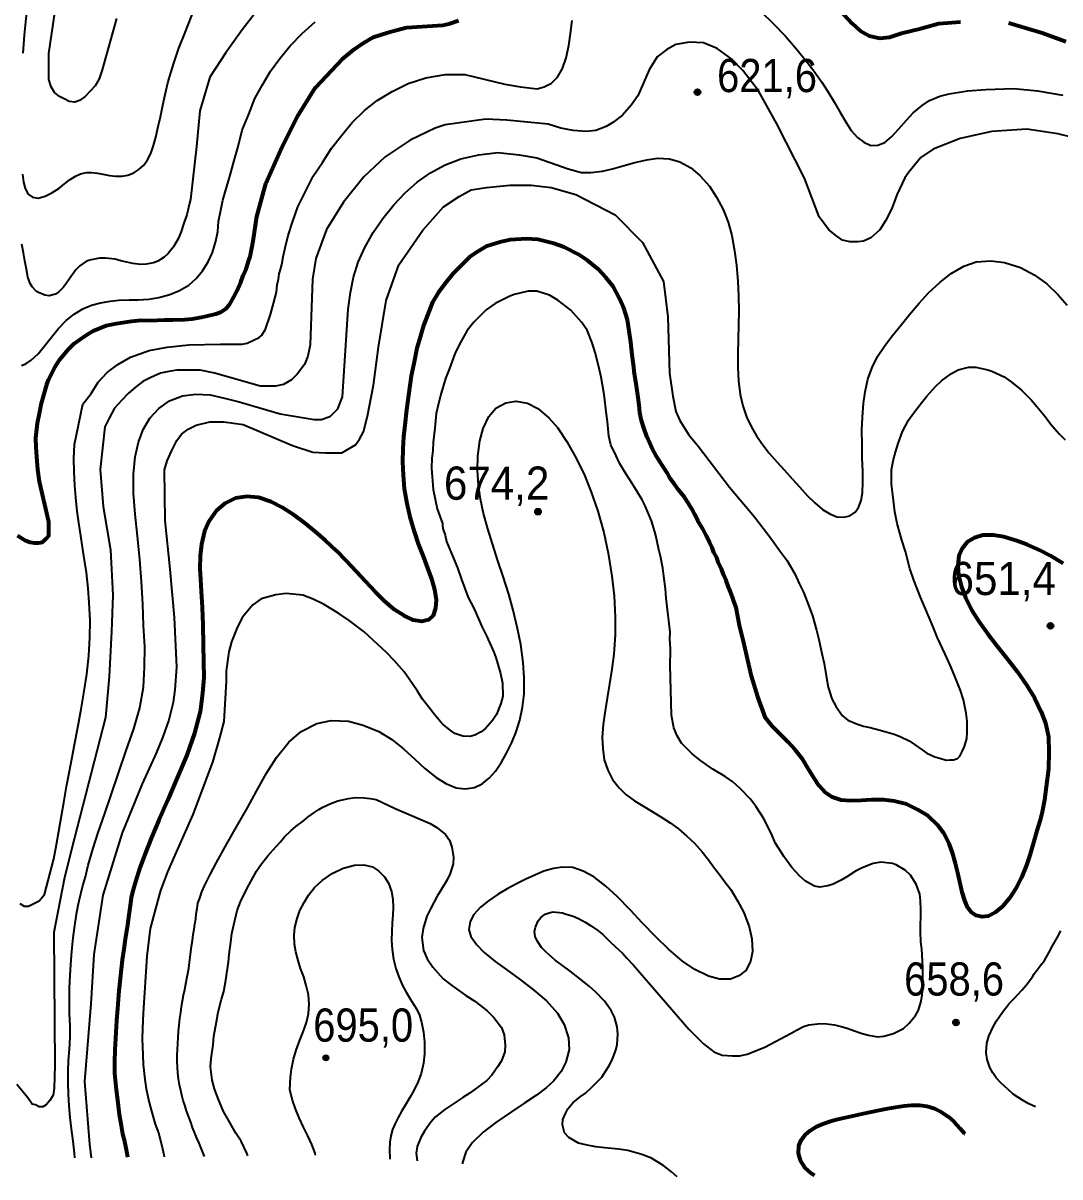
# Model space of a CAD drawing. Header units: metres. Extents: x 547833 to 556102, y 1844799 to 1850994.
# Drawn here: x 554246 to 554778, y 1845884 to 1846475 of the extents above; entities that cross this region are included whole.
import ezdxf

# ---------------------------------------------------------------- set-up
doc = ezdxf.new("R2010")
doc.units = ezdxf.units.M
doc.header["$LTSCALE"] = 6.8
for name, color, linetype, lineweight in [('1', 7, 'Continuous', 25), ('2', 7, 'Continuous', 53), ('5', 7, 'Continuous', 13)]:
    doc.layers.add(name, color=color, linetype=linetype, lineweight=lineweight)

msp = doc.modelspace()

# ---------------------------------------------------------------- hatches: boundary and pattern name
at = {"layer": '5'}
for points in [[(554593.63, 1846439.87, 1), (554590.63, 1846439.87, 1)], [(554511.84, 1846225, 1), (554508.84, 1846225, 1)], [(554774.51, 1846166.51, 1), (554771.51, 1846166.51, 1)], [(554726.03, 1845963.38, 1), (554723.03, 1845963.38, 1)], [(554403.14, 1845945.26, 1), (554400.14, 1845945.26, 1)]]:
    msp.add_hatch(color=256, dxfattribs=at).paths.add_polyline_path(points)

# ---------------------------------------------------------------- linework, layer by layer
at = {"layer": '1'}
msp.add_line((554396.4, 1845895.39), (554396.11, 1845896.44), dxfattribs=at)
for points in [[(554243.05, 1846555.68), (554247.29, 1846551.62), (554250.38, 1846546.44), (554252.13, 1846541.39), (554253.32, 1846535.31), (554253.82, 1846530.23), (554254.09, 1846524.39), (554254.18, 1846520.15), (554253.53, 1846512.92), (554252.52, 1846506.63), (554250.82, 1846496.57), (554249.22, 1846487.94), (554247.87, 1846477.66), (554246.95, 1846469.11), (554246.42, 1846459.84)], [(554368.76, 1846484.69), (554358.72, 1846471.86), (554350.13, 1846459.88), (554342.19, 1846447.46), (554336.98, 1846430.33), (554335.26, 1846412.06), (554332.29, 1846384.93), (554331.83, 1846383.07), (554330.33, 1846377.09), (554328.96, 1846373.22), (554327.29, 1846367.89), (554325.94, 1846364.68), (554323.55, 1846360.6), (554320.81, 1846357.15), (554318.72, 1846355.39), (554315.53, 1846353.31), (554313.26, 1846352.38), (554309.63, 1846351.68), (554306.79, 1846351.54), (554302.73, 1846352.03), (554299.7, 1846352.73), (554296.56, 1846353.52), (554293.62, 1846354.32), (554288.7, 1846354.81), (554285.65, 1846354.84), (554281.37, 1846353.97), (554278.89, 1846353.21), (554275.54, 1846350.92), (554273.49, 1846348.78), (554270.94, 1846345.35), (554268.57, 1846341.93), (554267.17, 1846339.97), (554264.78, 1846337.6), (554263.01, 1846336.44), (554259.77, 1846335.6), (554257.64, 1846335.92), (554254.36, 1846337.17), (554253.33, 1846337.81), (554251.07, 1846340.12)], [(554294.35, 1846477.53), (554287.06, 1846451.33), (554285.4, 1846446.76), (554283.33, 1846443.02), (554278.35, 1846437.61), (554275.45, 1846435.53), (554272.96, 1846434.7), (554270.06, 1846435.12), (554267.57, 1846436.36), (554265.08, 1846437.61), (554262.6, 1846439.69), (554260.94, 1846442.6), (554259.69, 1846446.34), (554259.69, 1846453.83), (554259.59, 1846459.68), (554262.7, 1846480.56)], [(554313.28, 1846412.53), (554314.47, 1846416.85), (554315.73, 1846422.22), (554316.82, 1846427.23), (554318.05, 1846433.21), (554319.25, 1846438.58), (554320.72, 1846444.68), (554322.14, 1846449.68), (554323.66, 1846454.64), (554326.32, 1846462.35), (554329.58, 1846470.37), (554334.57, 1846482.97)], [(554624.64, 1846480.94), (554630.71, 1846475.12), (554637.13, 1846468.46), (554642.26, 1846462.62), (554647.68, 1846456.1), (554651.69, 1846450.84), (554655.88, 1846444.92), (554658.89, 1846440.23), (554662.33, 1846434.51), (554665.03, 1846429.75), (554668.19, 1846424.36), (554670.88, 1846420.3), (554674.14, 1846416.57), (554677.25, 1846414.18), (554680.97, 1846412.61), (554684.5, 1846412.68), (554688.11, 1846414.05), (554691.71, 1846417.18), (554695.13, 1846420.92), (554699.18, 1846425.55), (554702.66, 1846429.29), (554707.18, 1846433.08), (554711.05, 1846435.55), (554716.32, 1846437.79), (554720.99, 1846438.97), (554730.37, 1846440.57), (554739.89, 1846441.2), (554754.2, 1846441.76), (554766.27, 1846440.59), (554779.36, 1846438.36)], [(554382.24, 1846366.5), (554384.51, 1846373.26), (554387.29, 1846381.07), (554391.11, 1846388.67), (554395.13, 1846396.75), (554399.87, 1846403.82), (554404.46, 1846411.19), (554409.74, 1846417.75), (554415.06, 1846424.31), (554421.45, 1846430.39), (554427.92, 1846435.63), (554435.61, 1846440.24), (554443.76, 1846444.26), (554452.88, 1846447.17), (554462.83, 1846448.84), (554472.78, 1846448.84), (554493.34, 1846443.94), (554501.32, 1846442.63), (554509.9, 1846441.54), (554513.59, 1846442.59), (554517.33, 1846444.5), (554520.31, 1846447.57), (554522.9, 1846452.01), (554524.79, 1846457.47), (554526.14, 1846463.74), (554527.07, 1846469.88), (554527.83, 1846476.52)], [(554389.55, 1846469.95), (554396.18, 1846475.84)], [(554245.62, 1846299.84), (554247.89, 1846300.74), (554250.61, 1846302.56), (554254.23, 1846305.75), (554264.39, 1846318.63), (554268.59, 1846322.95), (554272.61, 1846326.12), (554277.16, 1846328.86), (554281.59, 1846330.68), (554286.12, 1846332.02), (554291.02, 1846332.86), (554295.57, 1846333.33), (554300.8, 1846333.49), (554305.44, 1846333.57), (554310.99, 1846333.85), (554315.99, 1846334.64), (554321.73, 1846336.19), (554326.57, 1846338.31), (554331.36, 1846341.08), (554335.18, 1846344.46), (554338.48, 1846348.26), (554341.3, 1846353.02), (554343.47, 1846357.8), (554345.23, 1846363.47), (554346.21, 1846368.42), (554346.65, 1846373.55), (554347.85, 1846379.33), (554348.81, 1846384.62), (554350.97, 1846391.49), (554352.64, 1846397.36), (554354.56, 1846404.89), (554356.71, 1846412.08), (554358.81, 1846420.42), (554362.1, 1846428.6), (554365.21, 1846436.58), (554369.13, 1846443.63), (554373.3, 1846450.63), (554378.13, 1846457.16), (554383.4, 1846463.66), (554389.55, 1846469.95)], [(554615.4, 1846450.91), (554609.6, 1846456.73), (554602.13, 1846462.14), (554595.09, 1846465.05), (554588.04, 1846465.46), (554580.99, 1846464.22), (554576.43, 1846461.72), (554571.46, 1846457.98), (554567.31, 1846451.33), (554561.51, 1846438.02), (554558.19, 1846433.45), (554553.63, 1846428.05), (554548.65, 1846424.3), (554545.34, 1846422.22), (554539.95, 1846420.15), (554534.97, 1846419.73), (554528.34, 1846420.15), (554522.12, 1846421.39), (554515.49, 1846423.47), (554494.34, 1846425.55), (554483.56, 1846425.97), (554462.83, 1846423.06), (554457.64, 1846421.4), (554444.77, 1846415.29), (554432, 1846406.78), (554421.02, 1846396.55), (554410.63, 1846383.47), (554401.89, 1846369.45), (554396.58, 1846354.63), (554394.83, 1846344.08), (554393.63, 1846310.42), (554392.39, 1846304.6), (554390.73, 1846300.44), (554387, 1846295.45), (554384.1, 1846292.54), (554379.95, 1846290.05), (554375.81, 1846289.22), (554371.25, 1846289.22), (554367.93, 1846289.22), (554344.71, 1846295.87), (554337.25, 1846297.53), (554331.86, 1846297.53), (554325.22, 1846297.53), (554321.08, 1846296.7), (554316.93, 1846295.87), (554311.96, 1846293.79), (554307.81, 1846291.71), (554304.08, 1846288.8), (554300.35, 1846285.48), (554297.03, 1846282.15), (554293.3, 1846277.99), (554290.4, 1846272.59), (554288.33, 1846268.43), (554286.03, 1846246.6), (554287.48, 1846227.57), (554291.34, 1846205.47), (554292.54, 1846182.25), (554291.76, 1846163.61), (554290.61, 1846140.63), (554288.64, 1846119.62), (554272.58, 1846057.22), (554267.61, 1846037.68), (554262.22, 1846009.41), (554262.8, 1845941.33), (554262.42, 1845929.76), (554261.96, 1845926.12), (554260.15, 1845923.39), (554258.34, 1845921.12), (554256.52, 1845920.21), (554254.71, 1845920.21), (554252.9, 1845921.12), (554251.08, 1845921.58), (554248.82, 1845924.76), (554243.28, 1845931.54)], [(554790.77, 1846415.16), (554776.68, 1846418.49), (554760.92, 1846420.98), (554742.86, 1846419.73), (554726.66, 1846416.11), (554712.83, 1846410.58), (554706.61, 1846406.43), (554700.39, 1846398.94), (554698.32, 1846396.03), (554694.17, 1846387.3), (554691.68, 1846380.23), (554688.37, 1846374), (554685.46, 1846369.42), (554680.9, 1846365.27), (554677.17, 1846363.6), (554674.27, 1846363.19), (554670.13, 1846363.19), (554666.39, 1846364.02), (554663.49, 1846366.1), (554659.35, 1846369.42), (554654.37, 1846376.08), (554646.97, 1846395.82), (554632.79, 1846423.65), (554623.28, 1846440.52), (554615.4, 1846450.91)], [(554246.21, 1846397.93), (554246.73, 1846393.75), (554247.57, 1846390.46), (554249.01, 1846387.58), (554251.3, 1846386.14), (554254.13, 1846385.59), (554257.83, 1846386.6), (554261.2, 1846388.24), (554264.8, 1846390.59), (554267.73, 1846392.92), (554270.58, 1846395.05), (554273.38, 1846396.86), (554275.95, 1846398.02), (554278.9, 1846398.69), (554281.49, 1846398.73), (554284.58, 1846398.35), (554287.4, 1846397.81), (554290.75, 1846397.17), (554293.76, 1846396.82), (554297.16, 1846396.81), (554300.11, 1846397.34), (554303.27, 1846398.57), (554305.85, 1846400.21), (554308.33, 1846402.44), (554310.23, 1846405.15), (554311.87, 1846408.36), (554313.28, 1846412.53)], [(554305.55, 1846260.64), (554308.08, 1846267.13), (554311.51, 1846272.93), (554316.09, 1846277.83), (554321.52, 1846281.69), (554328.25, 1846284.31), (554335.01, 1846285.12), (554342.27, 1846284.82), (554349.64, 1846283.06), (554357.23, 1846281.25), (554378.3, 1846275.08), (554395.71, 1846272.17), (554399.44, 1846272.17), (554404, 1846273.83), (554407.73, 1846277.58), (554410.22, 1846283.81), (554413.11, 1846328.63), (554414.31, 1846337.3), (554415.86, 1846345.11), (554418.2, 1846352.75), (554421.53, 1846360.27), (554425.86, 1846367.93), (554430.88, 1846375.22), (554436.41, 1846382.07), (554442.33, 1846388.22), (554448.5, 1846393.73), (554455.29, 1846398.46), (554462.51, 1846402.48), (554470.86, 1846405.63), (554479.98, 1846407.68), (554489.68, 1846408.87), (554500.62, 1846407.81), (554509.72, 1846406.14), (554519.47, 1846402.72), (554525.74, 1846400.62), (554532.66, 1846398.65), (554537.44, 1846398.69), (554543.33, 1846399.38), (554548.56, 1846400.62), (554554.56, 1846402.28), (554559.96, 1846403.84), (554566.15, 1846405.26), (554571.62, 1846406), (554577.72, 1846405.67), (554582.96, 1846404.21), (554588.65, 1846401.08), (554593.34, 1846397.13), (554598.19, 1846391.65), (554601.9, 1846386.12), (554605.29, 1846379.76), (554607.73, 1846373.25), (554609.64, 1846366.39), (554611.1, 1846358.6), (554612.04, 1846351.2), (554612.78, 1846342.8), (554613.1, 1846335.61), (554613.19, 1846327.61), (554613.08, 1846320.82), (554612.87, 1846313.08), (554612.69, 1846306.32), (554612.73, 1846298.64), (554613.03, 1846292.04), (554613.96, 1846284.99), (554615.31, 1846279.2), (554617.26, 1846273.5), (554619.63, 1846268.58), (554622.28, 1846263.9), (554625.56, 1846259.23), (554628.89, 1846255.02), (554632.9, 1846250.38), (554636.58, 1846246.35), (554640.74, 1846241.71), (554644.39, 1846237.65), (554648.54, 1846233.15), (554652.22, 1846229.51), (554656.21, 1846226.09), (554659.95, 1846223.86), (554663.56, 1846222.39), (554667.16, 1846222.2), (554670.08, 1846222.83), (554672.86, 1846224.66), (554674.65, 1846227.04), (554676.02, 1846230.7), (554676.66, 1846234.69), (554676.88, 1846240.11), (554676.8, 1846245.57), (554676.55, 1846252.51), (554676.39, 1846259.03), (554676.35, 1846266.85), (554676.57, 1846273.24), (554677.08, 1846280.51), (554678.01, 1846286.36), (554679.37, 1846292.87), (554681.64, 1846298.77), (554684.36, 1846304.51), (554688.19, 1846310.22), (554691.98, 1846315.17), (554696.57, 1846320.81), (554700.76, 1846325.93), (554705.75, 1846331.82), (554710.48, 1846337.02)], [(554281.53, 1845894.09), (554280.67, 1845900.95), (554278.17, 1845933.11), (554281.41, 1845972.86), (554282.96, 1845998.23), (554287.54, 1846028.52), (554297.48, 1846060.44), (554307.71, 1846085.57), (554314.87, 1846101.29), (554318.18, 1846109.61), (554321.09, 1846117.92), (554323.57, 1846127.49), (554324.4, 1846133.72), (554325.23, 1846145.36), (554324.06, 1846170.7), (554321.85, 1846195.59), (554319.22, 1846220.43), (554319.01, 1846246.4), (554320.26, 1846250.97), (554322.74, 1846256.37), (554325.23, 1846261.36), (554327.72, 1846264.69), (554331.04, 1846267.18), (554335.18, 1846269.26), (554342.23, 1846270.92), (554349.28, 1846270.92), (554359.23, 1846269.68), (554384.52, 1846258.87), (554394.88, 1846255.54), (554401.51, 1846255.13), (554405.66, 1846255.13), (554409.81, 1846255.13), (554412.71, 1846256.79), (554416.85, 1846259.28), (554418.93, 1846262.19), (554421, 1846265.94), (554423, 1846273.9), (554426.07, 1846289.77), (554428.56, 1846309.29), (554432.55, 1846333.11), (554439.04, 1846351.48), (554451.41, 1846369.12), (554462, 1846381.07), (554469.88, 1846386.47), (554476.1, 1846389.8), (554483.97, 1846391.05), (554496, 1846392.29), (554506.77, 1846392.29), (554517.14, 1846391.05), (554529.72, 1846387.49), (554549.83, 1846377.01), (554563.97, 1846362.89), (554574.63, 1846342.95), (554576.87, 1846324.78), (554577.71, 1846295.87), (554579.37, 1846284.23), (554581.03, 1846276.33), (554583.1, 1846271.76), (554587.66, 1846264.27), (554592.63, 1846258.45), (554608.48, 1846237.51), (554621.31, 1846222.34), (554625.69, 1846216.47), (554629.15, 1846212.02), (554634.32, 1846205.01), (554637.92, 1846200.1), (554641.95, 1846193.15), (554644.22, 1846188.28), (554646.36, 1846183.68), (554649.38, 1846176.33), (554651.07, 1846171.58), (554653.14, 1846164.31), (554654.26, 1846159.5), (554655.84, 1846152.27), (554656.99, 1846147.27), (554658.12, 1846139.89), (554659.13, 1846135.16), (554660.97, 1846129.1), (554662.92, 1846125.33), (554666.21, 1846120.67), (554669.05, 1846118.24), (554674.04, 1846116.15), (554677.19, 1846115.18), (554680.51, 1846114.42), (554685.02, 1846113.22), (554688.15, 1846112.44)], [(554244.74, 1846024.32), (554247, 1846022.96), (554249.27, 1846022.96), (554251.99, 1846024.32), (554254.71, 1846025.68), (554257.43, 1846028.87), (554262.23, 1846047.09), (554263.63, 1846054.53), (554264.84, 1846061.42), (554266.19, 1846069.15), (554267.33, 1846076.02), (554268.77, 1846084.16), (554270.08, 1846091.3), (554271.77, 1846100.14), (554273.17, 1846107.37), (554274.85, 1846116.34), (554276.2, 1846123.76), (554277.8, 1846132.99), (554279.1, 1846141.77), (554280.21, 1846151.17), (554280.71, 1846160.51), (554280.79, 1846169.18), (554280.36, 1846178.21), (554279.77, 1846185.89), (554278.92, 1846193.75), (554278.02, 1846200.23), (554276.95, 1846206.81), (554275.98, 1846212.63), (554275.01, 1846219.19), (554274.25, 1846225.24), (554273.53, 1846232.2), (554273.02, 1846238.31), (554272.61, 1846245.4), (554272.53, 1846252.16), (554272.74, 1846259.43), (554277.14, 1846280.07), (554281.28, 1846285.47), (554285.02, 1846291.3), (554289.58, 1846296.28), (554294.97, 1846300.44), (554301.6, 1846304.18), (554311.13, 1846307.51), (554320.25, 1846309.17), (554331.45, 1846310.42), (554347.62, 1846310.84), (554358.81, 1846310.84), (554361.3, 1846311.25), (554364.61, 1846312.91), (554367.52, 1846314.16), (554368.76, 1846315.41), (554370.72, 1846318.46), (554373.28, 1846325.92), (554374.8, 1846331.55), (554376.32, 1846337.39), (554376.73, 1846341.19), (554377.29, 1846344.11), (554377.76, 1846346.77), (554378.42, 1846349.09), (554379.04, 1846351.57), (554379.79, 1846355.55), (554380.83, 1846360.2), (554382.24, 1846366.5)], [(554251.07, 1846340.12), (554250.1, 1846341.91), (554248.98, 1846345.02), (554248.54, 1846347.26), (554247.83, 1846350.89), (554247.34, 1846353.5), (554246.6, 1846357.51), (554245.79, 1846362.08)], [(554710.48, 1846337.02), (554716.37, 1846342.57), (554722.08, 1846346.93), (554728.66, 1846350.74), (554734.84, 1846352.94), (554742.34, 1846353.54), (554749.49, 1846352.6), (554757.57, 1846350), (554764.58, 1846346.27), (554771.15, 1846341.7), (554776.8, 1846336.22), (554781.6, 1846330.84)], [(554578.08, 1846146.39), (554578.14, 1846148.4), (554578.25, 1846151.55), (554578.18, 1846154.68), (554577.98, 1846159.8), (554578.05, 1846163.33), (554577.38, 1846169.16), (554576.8, 1846173.38), (554576.07, 1846180.62), (554575.61, 1846185.43), (554574.78, 1846191.9), (554574.3, 1846196.03), (554573.11, 1846202.28), (554572.18, 1846206.26), (554570.68, 1846212.76), (554570.17, 1846214.7), (554568.48, 1846220.31), (554567.15, 1846223.59), (554565.22, 1846228.03), (554563.72, 1846231.1), (554560.89, 1846235.91), (554557.42, 1846241.23), (554555.22, 1846244.69), (554552.15, 1846249.86), (554550.38, 1846253.66), (554547.75, 1846259.16), (554546.57, 1846263.69), (554546, 1846271.15), (554545.23, 1846276.2), (554544.48, 1846283.64), (554544.01, 1846286.06), (554542.65, 1846293.8), (554541.56, 1846299.11), (554539.58, 1846306.5), (554538.16, 1846311.38), (554535.51, 1846317.93), (554532.65, 1846322.08), (554527.2, 1846328.12), (554520.52, 1846333.26), (554516.23, 1846335.81), (554509.7, 1846337.92), (554505.23, 1846337.89), (554498.09, 1846336.21), (554495.63, 1846335.26), (554488.44, 1846331.59), (554483.85, 1846328.39), (554477.44, 1846322.04), (554474.02, 1846317.75), (554470.06, 1846310.82), (554467.67, 1846305.88), (554465.02, 1846298.25), (554462.93, 1846293.25), (554460.74, 1846285.76), (554459.44, 1846280.47), (554458.22, 1846275.29), (554457.56, 1846267.79), (554456.66, 1846260.64), (554456.41, 1846256.23), (554455.9, 1846252.36), (554455.81, 1846247.31), (554456.65, 1846236.42), (554458.73, 1846226.44), (554461.33, 1846219), (554461.36, 1846217.95), (554461.64, 1846216.37)], [(554688.15, 1846112.44), (554692.87, 1846111.08), (554695.96, 1846109.82), (554700.49, 1846107.58), (554703.27, 1846105.72), (554707.2, 1846102.93), (554709.66, 1846101.32), (554713.67, 1846099.49), (554716.24, 1846098.65), (554719.48, 1846097.78), (554721.37, 1846097.81), (554723.27, 1846097.84), (554725.27, 1846098.64), (554726.48, 1846099.72), (554727.97, 1846102.46), (554728.94, 1846104.76), (554730.18, 1846108.89), (554730.31, 1846111.85), (554730.32, 1846117.65), (554729.74, 1846121.86), (554728.4, 1846128.55), (554726.91, 1846133.32), (554723.84, 1846141.04), (554721.61, 1846146.39), (554719.07, 1846152), (554715.16, 1846160.39), (554712.68, 1846166.28), (554708.9, 1846175.25), (554706.42, 1846181.15), (554702.95, 1846189.87), (554700.84, 1846195.81), (554698.61, 1846204.58), (554696.79, 1846210.45), (554694.49, 1846218.93), (554693.24, 1846224.87), (554692.15, 1846233.58), (554691.53, 1846239.02), (554691.55, 1846246.34), (554692.43, 1846251.1), (554693.54, 1846255.5), (554694.94, 1846259.84), (554697.17, 1846266.09), (554700.22, 1846271.85), (554702.75, 1846275.47), (554706.8, 1846280.78), (554709.65, 1846284.14), (554714.03, 1846289.02), (554717.21, 1846291.95), (554722.18, 1846295.84), (554725.59, 1846297.56), (554731.03, 1846299.04), (554734.74, 1846298.99), (554740.88, 1846297.7), (554742.97, 1846296.89), (554749.19, 1846293.99), (554752.89, 1846291.56), (554758.14, 1846287.22), (554763.07, 1846282.28), (554766.02, 1846278.91), (554770.23, 1846273.69), (554773.04, 1846269.92), (554777.41, 1846264.91), (554780.53, 1846261.75)], [(554447.27, 1846098.27), (554452.42, 1846093.49), (554458.16, 1846088.82), (554463.05, 1846085.7), (554468.49, 1846083.54), (554473.06, 1846082.97), (554477.89, 1846083.73), (554481.73, 1846085.53), (554485.57, 1846088.64), (554488.54, 1846092.06), (554491.65, 1846096.75), (554494.26, 1846101.29), (554496.93, 1846106.72), (554499.15, 1846112.19), (554501.08, 1846118.13), (554502.44, 1846124.88), (554503.21, 1846131.7), (554503.3, 1846139.95), (554502.75, 1846147.73), (554501.5, 1846156.9), (554499.92, 1846165.17), (554497.67, 1846174.56), (554495.35, 1846182.71), (554492.48, 1846191.85), (554489.83, 1846199.73), (554487.01, 1846208.58), (554484.61, 1846216.17), (554482.48, 1846224.13), (554480.91, 1846231.37), (554479.84, 1846238.52), (554479.41, 1846246.21), (554479.53, 1846253.35), (554480.55, 1846261.25), (554482.19, 1846267.67), (554485.22, 1846273.8), (554488.8, 1846277.95), (554493.93, 1846280.79), (554498.97, 1846281.64), (554505.05, 1846280.53), (554510.22, 1846277.87), (554515.93, 1846273.05), (554520.3, 1846268.04), (554525.36, 1846260.56), (554529.25, 1846253.66), (554533.78, 1846244.47), (554537.41, 1846235.43), (554541.03, 1846225.26), (554544.03, 1846214.25), (554546.35, 1846203.78), (554548.27, 1846191.98), (554549.37, 1846181.93), (554549.93, 1846170.99), (554549.87, 1846161.92), (554549.17, 1846152.03), (554548.22, 1846144.36), (554546.88, 1846135.86), (554545.73, 1846129.42), (554544.52, 1846121.92), (554543.75, 1846116.03), (554543.25, 1846109.36), (554543.52, 1846103.67), (554544.34, 1846097.91), (554546.19, 1846092.52), (554548.48, 1846087.84), (554551.88, 1846083.46), (554555.42, 1846080.2), (554559.88, 1846076.96), (554564.05, 1846074.38), (554568.92, 1846071.48), (554573.33, 1846068.74), (554578.11, 1846065.57), (554582.31, 1846062.46), (554586.68, 1846058.82), (554590.5, 1846055.13), (554594.5, 1846050.73), (554597.74, 1846046.62), (554600.73, 1846042.46), (554603.33, 1846039.23), (554606.05, 1846035.37), (554609.25, 1846031.46), (554612.62, 1846025.64), (554615.84, 1846019.72), (554618.49, 1846012.42), (554619.98, 1846006.25), (554620.33, 1845999.69), (554619.28, 1845994.65), (554616.93, 1845990.05), (554613.33, 1845987.2), (554608.93, 1845985.48), (554603.31, 1845985.6), (554597.64, 1845987.1), (554590.73, 1845990.48), (554584.45, 1845994.82), (554577.18, 1846000.86), (554570.86, 1846006.98), (554563.77, 1846014.35), (554557.76, 1846020.89), (554550.98, 1846027.86), (554545.18, 1846033.21), (554539.02, 1846037.99), (554533.53, 1846040.91)], [(554272.98, 1845893.99), (554272.75, 1845896.42), (554272.06, 1845902.48), (554271.28, 1845908.89), (554270.67, 1845914.76), (554270.13, 1845920.58), (554269.74, 1845926.66), (554269.51, 1845932.26), (554269.52, 1845938.53), (554269.82, 1845943.91), (554270.33, 1845949.63), (554270.56, 1845955.58), (554270.68, 1845961.56), (554270.31, 1845967.9), (554270.3, 1845974.58), (554270.26, 1845980.96), (554270.64, 1845987.64), (554270.98, 1845992.91), (554271.31, 1845997.87), (554271.59, 1846001.52), (554272.2, 1846006.69), (554272.84, 1846011.89), (554273.89, 1846018.75), (554274.73, 1846023.46), (554275.66, 1846027.85), (554276.28, 1846029.94), (554276.98, 1846032.84), (554278.39, 1846037.98), (554279.85, 1846043.99), (554282.42, 1846052.65), (554284.99, 1846060.63), (554288.28, 1846070.43), (554291.54, 1846080.03), (554295.31, 1846091.05), (554299.38, 1846102.59), (554303.18, 1846113.71), (554306.22, 1846124.51), (554308.23, 1846135.11), (554308.75, 1846145.38), (554308.81, 1846155.83), (554308.21, 1846166.6), (554307.92, 1846177.54), (554307.08, 1846189.16), (554306.22, 1846200.57), (554305.05, 1846212.46), (554303.85, 1846223.63), (554303.14, 1846234.46), (554303, 1846244.24), (554303.89, 1846253.04), (554305.55, 1846260.64)], [(554461.64, 1846216.37), (554462.69, 1846212.97), (554463.54, 1846209.73), (554466.04, 1846203.64), (554469.18, 1846196.19), (554471.19, 1846190.33), (554474.62, 1846181.1), (554477.59, 1846175.16), (554481.44, 1846166.46), (554484.15, 1846161.06), (554487.64, 1846152.99), (554488.72, 1846150.25), (554491.09, 1846142.05), (554492.13, 1846137.12), (554492.31, 1846130.48), (554491.32, 1846126.65), (554489.11, 1846121.07), (554487.07, 1846118.08), (554483.45, 1846113.95), (554481.18, 1846112.16), (554477.95, 1846110.46), (554475.54, 1846109.81), (554471.8, 1846110.04), (554467.75, 1846111.39), (554465.28, 1846113.01), (554461.69, 1846116.03), (554460.6, 1846117.24), (554457.1, 1846121.21), (554454.86, 1846124.19), (554451.06, 1846129.09), (554448.52, 1846132.99), (554444.49, 1846139.1), (554441.68, 1846142.87), (554436.62, 1846148.77), (554432.72, 1846152.89), (554426.02, 1846159.07), (554421.24, 1846163.38), (554413.62, 1846169.27), (554408.26, 1846172.84), (554400.47, 1846177.66), (554395.13, 1846180.19), (554389.76, 1846182.25), (554381.29, 1846182.99), (554375.93, 1846182.47), (554368.56, 1846180.3), (554364.25, 1846177.23), (554358.88, 1846170.9), (554356.3, 1846165.94), (554353.36, 1846158.37), (554351.85, 1846153.25), (554350.59, 1846143.49), (554350.56, 1846138.2), (554349.28, 1846117.51), (554347.2, 1846109.19), (554343.47, 1846096.72), (554333.43, 1846069.8), (554324.16, 1846049.05), (554320.5, 1846040.5), (554316.82, 1846030.9), (554316.47, 1846029.81), (554311.55, 1846011.49), (554309.89, 1845997.36), (554308.01, 1845968.2), (554307.68, 1845960.26), (554307.53, 1845954.91)], [(554706.57, 1846017.81), (554706.6, 1846020.86), (554706.42, 1846025.79), (554705.95, 1846029.07), (554704.22, 1846034.2), (554701.32, 1846038.73), (554698.53, 1846041.45), (554693.84, 1846044.15), (554692.06, 1846044.71), (554685.98, 1846045.44), (554682.06, 1846044.8), (554676.4, 1846042.63), (554672.98, 1846040.91), (554668.56, 1846037.93), (554665.71, 1846036.27), (554661.56, 1846034.27), (554658.8, 1846033.38), (554654.79, 1846032.64), (554651.97, 1846033.17), (554647.49, 1846035.71), (554644.54, 1846038.23), (554640.49, 1846042.81), (554636.34, 1846048.33), (554635.29, 1846050.02), (554631.9, 1846055.44), (554630.35, 1846059.07), (554627.82, 1846064.49), (554625.89, 1846068.08), (554622.09, 1846073.83), (554619.17, 1846077.69), (554613.87, 1846083.27), (554610.16, 1846086.56), (554606.22, 1846089.35), (554599.98, 1846093.11), (554593.58, 1846097.51), (554589.37, 1846101.03), (554583.9, 1846106.4), (554581.65, 1846110.24), (554579.94, 1846114.33), (554578.84, 1846120.68), (554578.08, 1846146.39)], [(554339.38, 1845894.74), (554338.75, 1845896.4), (554337.65, 1845899.04), (554336.67, 1845901.54), (554335.46, 1845904.1), (554334.55, 1845906.71), (554333.33, 1845909.51), (554332.36, 1845912.33), (554331.22, 1845915.33), (554330.27, 1845918.15), (554329.33, 1845920.96), (554328.57, 1845923.41), (554327.86, 1845926.06), (554327.24, 1845928.57), (554326.66, 1845931.45), (554326.17, 1845934.42), (554325.79, 1845937.52), (554325.52, 1845940.54), (554325.5, 1845943.45), (554325.48, 1845946.53), (554325.66, 1845949.5), (554325.73, 1845952.65), (554325.97, 1845955.7), (554326.14, 1845958.91), (554326.51, 1845962.03), (554326.85, 1845965.47), (554327.26, 1845968.45), (554327.71, 1845971.62), (554328.15, 1845974.39), (554328.75, 1845977.39), (554329.28, 1845980.31), (554329.9, 1845983.12), (554330.41, 1845985.81), (554330.93, 1845988.52), (554331.36, 1845991.2), (554331.8, 1845994.12), (554332.15, 1845996.8), (554332.5, 1845999.54), (554332.86, 1846002.41), (554333.23, 1846005.28), (554333.67, 1846008.38), (554334.08, 1846011.1), (554334.46, 1846013.79), (554334.92, 1846016.39), (554335.15, 1846019.04), (554335.66, 1846021.67), (554336.09, 1846024.42), (554336.99, 1846027.01), (554338.13, 1846030.24), (554339.51, 1846033.29), (554342.34, 1846039.17), (554345.65, 1846045.36), (554350.97, 1846054.94), (554355.92, 1846063.54), (554361.57, 1846073.69), (554366.09, 1846081.91), (554371.28, 1846091.12), (554376.26, 1846099), (554382.73, 1846106.92), (554389.03, 1846112.42), (554397, 1846116.52), (554404.41, 1846118.05), (554413.18, 1846117.66), (554420.82, 1846115.68), (554428.7, 1846112.37), (554435.36, 1846108.21), (554441.41, 1846103.54), (554447.27, 1846098.27)], [(554390.22, 1846066.72), (554392.58, 1846068.61), (554396.02, 1846071), (554398.04, 1846072.47), (554400, 1846073.65), (554404.25, 1846075.56), (554407.72, 1846076.91), (554413.29, 1846078.12), (554416.67, 1846078.51), (554421.35, 1846078.38), (554424.34, 1846078.05), (554427.35, 1846077.54), (554437.18, 1846073.03), (554449.03, 1846067.83), (554455.03, 1846065.28), (554458.5, 1846063.21), (554463.01, 1846059.63), (554464.96, 1846056.71), (554466.12, 1846053.22), (554466.99, 1846048.09), (554466.92, 1846044.56), (554465.29, 1846039.7), (554463.75, 1846036.48), (554460.89, 1846031.58), (554458.73, 1846028), (554455.42, 1846021.91), (554453.41, 1846017.88), (554451.57, 1846011.48), (554450.86, 1846006.92), (554451.71, 1846000.26), (554453.55, 1845995.9), (554456.4, 1845991.75), (554461.75, 1845985.79), (554466.25, 1845982.22), (554473.39, 1845977.23), (554478.02, 1845974.23), (554484.38, 1845969.34), (554487.74, 1845965.82), (554491.56, 1845960.74), (554492.93, 1845957.09), (554493.45, 1845951.72), (554493.27, 1845948.27), (554491.7, 1845943.71), (554489.74, 1845940.82), (554486.73, 1845936.39), (554484.08, 1845933.7), (554480.94, 1845931.25), (554475.58, 1845927.3), (554471.85, 1845924.97), (554466.2, 1845921.09), (554462.55, 1845918.86), (554457.84, 1845915.09), (554455.41, 1845912.24), (554452.12, 1845907.67), (554450.29, 1845904.51), (554448.45, 1845899.83), (554447.98, 1845896.44), (554448.36, 1845892.45)], [(554361.62, 1845894.99), (554361.05, 1845896.49), (554358.17, 1845902.54), (554355.51, 1845906.71), (554351.7, 1845913.32), (554349.2, 1845917.7), (554346.21, 1845924.68), (554344.63, 1845929.36), (554343.45, 1845933.89), (554342.48, 1845940.63), (554342.84, 1845944.96), (554343.87, 1845951.83), (554344.21, 1845956.35), (554345.56, 1845963.64), (554346.42, 1845968.6), (554348.13, 1845975.27), (554349.4, 1845979.22), (554350.36, 1845984.95), (554350.89, 1845988.63), (554351.67, 1845994.33), (554352.09, 1845998.09), (554352.89, 1846004.47), (554353.41, 1846009), (554354.44, 1846013.31), (554356.26, 1846020.75), (554357.94, 1846025.23), (554361.09, 1846031.78), (554363.12, 1846035.63), (554366.05, 1846040.82), (554368.07, 1846044), (554371.92, 1846048.63), (554374.44, 1846051.58), (554378.16, 1846055.63), (554380.51, 1846058.37), (554383.85, 1846061.71), (554386.28, 1846063.7), (554390.22, 1846066.72)], [(554383.47, 1845935.32), (554383.96, 1845939.36), (554385, 1845944.64), (554386.37, 1845949.22), (554388.24, 1845954.29), (554389.99, 1845958.64), (554391.66, 1845963.35), (554392.68, 1845967.85), (554393.06, 1845972.69), (554392.69, 1845977.5), (554391.62, 1845982.26), (554390.28, 1845986.65), (554388.67, 1845991.05), (554387.38, 1845995.03), (554386.22, 1845999.55), (554385.61, 1846003.53), (554385.44, 1846008.07), (554385.79, 1846012.04), (554386.87, 1846016.61), (554388.33, 1846020.64), (554390.44, 1846024.89), (554392.66, 1846028.55), (554395.79, 1846032.42), (554399.7, 1846036.04), (554404.93, 1846039.63), (554410.54, 1846042.39), (554416.34, 1846043.99), (554421.12, 1846044.18), (554425.46, 1846043), (554428.67, 1846041.01), (554431.73, 1846037.99), (554433.72, 1846034.67), (554435.27, 1846030.52), (554435.92, 1846026.59), (554436.15, 1846022.3), (554435.97, 1846018.43), (554435.63, 1846014.19), (554435.37, 1846010.11), (554435.3, 1846005.37), (554435.64, 1846000.65), (554436.33, 1845995.7), (554437.57, 1845990.97), (554439.02, 1845986.66), (554440.95, 1845982.37), (554442.81, 1845978.82), (554444.84, 1845975.46), (554446.6, 1845972.78), (554448.16, 1845970.29), (554449.58, 1845967.17), (554450.66, 1845963.53), (554451.66, 1845958.31), (554452.18, 1845953.21), (554452.26, 1845947.31), (554451.75, 1845942.49), (554450.48, 1845937.25), (554448.87, 1845933.05), (554446.7, 1845928.56), (554444.68, 1845924.98), (554442.42, 1845921.18), (554440.52, 1845918.03), (554438.62, 1845914.71), (554437.1, 1845911.66), (554435.84, 1845908.61), (554434.96, 1845905.28), (554434.44, 1845902.03), (554434.27, 1845898.02), (554434.36, 1845894.28), (554434.43, 1845893.31)], [(554533.53, 1846040.91), (554528.25, 1846042.69), (554522.98, 1846042.96), (554518.35, 1846042.3), (554513.26, 1846040.83), (554508.99, 1846039.06), (554504.06, 1846036.79), (554499.71, 1846034.57), (554494.56, 1846031.77), (554489.97, 1846029.06), (554484.92, 1846025.67), (554480.9, 1846022.47), (554477.39, 1846018.59), (554475.52, 1846015.02), (554474.94, 1846011.03), (554475.93, 1846007.43), (554478.96, 1846003.13), (554482.63, 1845999.32), (554488.47, 1845994.6), (554494.3, 1845990.28), (554501.44, 1845985.17), (554508.29, 1845979.93), (554514.68, 1845974.43), (554520.27, 1845968.11), (554523.83, 1845962.27), (554526.01, 1845955.43), (554526.25, 1845949.48), (554524.69, 1845943.05), (554522.29, 1845938.2), (554518.33, 1845933.26), (554514.53, 1845929.81), (554509.51, 1845926.13), (554503.55, 1845922.13), (554496.71, 1845917.66), (554488.79, 1845912.06), (554482.31, 1845907.19), (554476.55, 1845901.69), (554473.42, 1845896.85), (554471.69, 1845891.67), (554471.71, 1845891.02)], [(554526.81, 1845989.62), (554522.96, 1845992.51), (554519.12, 1845995.22), (554514.56, 1845999.36), (554512.19, 1846001.75), (554509.9, 1846005.11), (554508.97, 1846007.38), (554508.48, 1846009.99), (554509, 1846012.15), (554510.35, 1846015.35), (554511.76, 1846017.13), (554513.95, 1846018.81), (554516.06, 1846019.52), (554518.1, 1846019.95), (554522.83, 1846019.44), (554524.21, 1846019.03), (554528.35, 1846017.79), (554531.15, 1846016.59), (554534.81, 1846014.53), (554537.26, 1846013.1), (554541.09, 1846010.39), (554543.61, 1846008.4), (554547.36, 1846004.73), (554549.83, 1846002.25), (554553.77, 1845998.61), (554555.85, 1845996.28), (554559.31, 1845992.67), (554587.66, 1845959.94), (554595.12, 1845952.46), (554600.51, 1845948.3), (554604.66, 1845946.63), (554610.05, 1845946.22), (554613.78, 1845946.22), (554617.51, 1845947.05), (554626.63, 1845950.79), (554640.12, 1845957.84), (554642.79, 1845959.48), (554646.48, 1845961.33), (554649.15, 1845962.11), (554653.75, 1845962.74), (554656.96, 1845962.91), (554662.38, 1845962.2), (554665.72, 1845961.25), (554668.78, 1845960.36), (554672.04, 1845959.31), (554676.41, 1845957.71), (554679.65, 1845956.85), (554684.31, 1845956.05), (554687.51, 1845956.41), (554692.5, 1845957.74), (554697.63, 1845960.33), (554700.56, 1845962.95), (554703.83, 1845966.85), (554705.41, 1845969.7), (554706.79, 1845974.23), (554707.18, 1845977.51), (554707.68, 1845983.09), (554707.63, 1845986.9), (554707.53, 1845991.07), (554707.37, 1845994.96), (554706.98, 1846000.91), (554706.55, 1846004.67), (554706.45, 1846009.7), (554706.35, 1846013.03), (554706.57, 1846017.81)], [(554751.29, 1845928.96), (554747.56, 1845932.44), (554745.17, 1845935.02), (554743.37, 1845937.48), (554741.9, 1845940.36), (554740.49, 1845944.39), (554740.1, 1845947.77), (554740.29, 1845952.74), (554741.41, 1845956.3), (554743.61, 1845961.21), (554745.35, 1845964.27), (554748.36, 1845968.71), (554751.86, 1845973.11), (554754.42, 1845975.68), (554758.23, 1845979.83), (554760.5, 1845982.47), (554763.83, 1845986.66), (554764.7, 1845988.19), (554767.74, 1845992.44), (554769.9, 1845995.16), (554772.27, 1845999.43), (554774.1, 1846002.59), (554776.55, 1846006.97), (554778.35, 1846010.32)], [(554581.64, 1845884.25), (554578.75, 1845886.84), (554574.87, 1845889.92), (554568.43, 1845893.85), (554563.64, 1845895.78), (554556.36, 1845897.8), (554551.61, 1845898.49), (554544.59, 1845899.12), (554540.06, 1845899.65), (554535.48, 1845900.55), (554531.17, 1845901.58), (554526.09, 1845904.43), (554523.91, 1845906.84), (554522.87, 1845910.91), (554523.13, 1845913.61), (554524.54, 1845917.1), (554525.64, 1845919.13), (554528.24, 1845922.19), (554531.99, 1845925.19), (554534.72, 1845927.12), (554538.16, 1845930.37), (554540.12, 1845932.4), (554543.01, 1845935.4), (554544.8, 1845938.08), (554546.65, 1845941.05), (554548.29, 1845944.19), (554550.3, 1845949.09), (554551, 1845952.12), (554551.25, 1845957.38), (554550.93, 1845961.06), (554549.49, 1845966.13), (554547.77, 1845969.55), (554544.47, 1845974.22), (554539.94, 1845978.84), (554536.55, 1845981.88), (554530.68, 1845986.54), (554526.81, 1845989.62)], [(554307.53, 1845954.91), (554307.78, 1845946.85), (554308.07, 1845941.84), (554308.85, 1845934.21), (554309.6, 1845929.35), (554311.06, 1845922.37), (554312.25, 1845917.85), (554314.23, 1845911.31), (554315.79, 1845906.83), (554317.51, 1845900.17), (554318.61, 1845895.53), (554318.77, 1845894.51)], [(554396.11, 1845896.44), (554394.38, 1845900.9), (554392.35, 1845905.24), (554390.2, 1845909.68), (554387.96, 1845914.58), (554386.1, 1845919.21), (554384.59, 1845923.53), (554383.25, 1845928.91), (554383.47, 1845935.32)], [(554765.24, 1845920.09), (554761.53, 1845921.85), (554758.67, 1845923.62), (554753.93, 1845926.69), (554751.29, 1845928.96)]]:
    msp.add_lwpolyline(points, dxfattribs=at)
at = {"layer": '2'}
for points in [[(554660.59, 1846486.67), (554671.37, 1846475.03), (554675.52, 1846471.29), (554680.08, 1846468.79), (554685.47, 1846467.54), (554690.44, 1846467.96), (554696.66, 1846470.04), (554706.61, 1846472.53), (554715.73, 1846475.03), (554726.93, 1846475.86)], [(554243.55, 1846212.72), (554247.7, 1846210.22), (554250.18, 1846209.39), (554252.26, 1846208.98), (554254.33, 1846208.98), (554256.4, 1846209.39), (554258.06, 1846211.06), (554259.72, 1846212.72), (554259.72, 1846216.04), (554259.72, 1846219.79), (554254.94, 1846240.51), (554253.96, 1846246.58), (554253.66, 1846250.93), (554253.15, 1846257.82), (554253.08, 1846262.66), (554253.91, 1846270.38), (554254.87, 1846275.25), (554255.98, 1846280.51), (554258.6, 1846290.05), (554259.56, 1846292.54), (554262.9, 1846299.11), (554265.23, 1846302.9), (554269.49, 1846308.05), (554272.66, 1846311.17), (554278.39, 1846315.16), (554282.39, 1846317.62), (554289.03, 1846320.38), (554294.14, 1846321.44), (554302.01, 1846322.53), (554307.01, 1846323.01), (554311.77, 1846322.98), (554318.98, 1846323.24), (554323.26, 1846323.25), (554329.34, 1846323.37), (554333.1, 1846323.8), (554337.86, 1846324.63), (554340.92, 1846325.27), (554345.29, 1846326.25), (554347.67, 1846327.09), (554350.58, 1846329.04), (554352.25, 1846331.14), (554354.47, 1846335.01), (554356.05, 1846337.86), (554358.08, 1846342.56), (554359.3, 1846346.03), (554360.82, 1846349.44), (554362.22, 1846353.79), (554362.89, 1846355.49), (554364.33, 1846363.51), (554366.25, 1846376.19), (554370.81, 1846392.99), (554378.99, 1846411.53), (554387.17, 1846427.45), (554396.29, 1846442.24), (554410.01, 1846456.69), (554415.98, 1846461.72), (554420.96, 1846465.05), (554425.93, 1846467.96), (554433.39, 1846470.45), (554442.93, 1846472.95)], [(554442.93, 1846472.95), (554461.64, 1846474.18), (554464.71, 1846474.82), (554469.66, 1846476.53)], [(554751.39, 1846475.44), (554769.21, 1846470.04), (554780.82, 1846465.88)], [(554574.7, 1846247.7), (554572.47, 1846251.25), (554570.78, 1846254.01), (554569.08, 1846256.93), (554567.59, 1846260.1), (554566.12, 1846263.5), (554564.53, 1846267.99), (554563.47, 1846271.6), (554562.61, 1846275.62), (554562.11, 1846279.51), (554561.66, 1846283.42), (554561.05, 1846288.16), (554560.53, 1846291.7), (554559.84, 1846295.67), (554559.32, 1846300.29), (554558.64, 1846305.29), (554557.99, 1846311.84), (554557.15, 1846317.6), (554556.14, 1846323.23), (554554.3, 1846329.22), (554552.07, 1846334.14), (554548.86, 1846340.25), (554545.09, 1846344.87), (554541.1, 1846349.28), (554535.7, 1846353.65), (554531.03, 1846356.73), (554523.78, 1846360.51), (554518.48, 1846362.41), (554510.22, 1846364.35), (554504.48, 1846364.8), (554496.08, 1846364.25), (554490.72, 1846363.07), (554484.19, 1846360.95), (554479.91, 1846358.39), (554475.46, 1846355.49), (554470.98, 1846351.01), (554466.93, 1846347), (554462.54, 1846341.73), (554459.23, 1846337.04), (554456.22, 1846332.22), (554453.66, 1846325.71), (554451.64, 1846320.27), (554449.69, 1846313.14), (554448.23, 1846308.71), (554446.68, 1846300.85), (554445.4, 1846294.52), (554444.02, 1846284.6), (554443, 1846277.19), (554442.11, 1846269.35), (554441.5, 1846263.36), (554441.1, 1846257.36), (554440.9, 1846250.5), (554441.18, 1846243.64), (554441.82, 1846236.69), (554443.11, 1846229.16), (554444.61, 1846222.35), (554446.84, 1846214.82), (554448.96, 1846208.53), (554451.63, 1846201.7), (554453.79, 1846196.03), (554456, 1846189.99), (554457.34, 1846185.07), (554458.12, 1846179.8), (554457.76, 1846175.63), (554456.59, 1846171.76), (554454.16, 1846169.52), (554450.78, 1846168.66), (554446.48, 1846169.4), (554441.53, 1846171.75), (554436.7, 1846174.85), (554431.53, 1846179.27), (554427.06, 1846183.75), (554421.94, 1846189.21), (554417.4, 1846194.18), (554411.98, 1846199.88), (554407.04, 1846204.89), (554401.44, 1846210.19), (554396.4, 1846214.68), (554390.72, 1846219.25), (554385.4, 1846223.13), (554379.21, 1846227.06), (554373.53, 1846230.01), (554367.07, 1846232.25), (554361.28, 1846232.68), (554355.27, 1846231.86), (554349.94, 1846229.11), (554345.47, 1846225.48), (554341.83, 1846220.26), (554339.51, 1846214.95), (554337.87, 1846208.36), (554337.22, 1846202.35), (554337.08, 1846195.82), (554337.34, 1846190.28), (554337.8, 1846184.04), (554338.27, 1846175.89), (554338.62, 1846166.96), (554338.83, 1846156.69), (554338.94, 1846148.31), (554339.06, 1846139.92), (554338.5, 1846132.01), (554337.27, 1846122.5)], [(554755.23, 1846210.26), (554748.99, 1846212.09), (554743.73, 1846213.01), (554738.25, 1846212.88), (554734.05, 1846211.67), (554730.25, 1846209.36), (554727.75, 1846206.15), (554726.07, 1846202.31), (554725.53, 1846197.49), (554725.86, 1846192.58), (554727.31, 1846186.55), (554729.37, 1846180.96), (554732.67, 1846174.43), (554736.19, 1846168.65), (554740.98, 1846162), (554745.61, 1846156.14), (554751.12, 1846149.29), (554755.89, 1846143.15), (554760.9, 1846135.98), (554764.74, 1846129.64), (554768.24, 1846122.43), (554770.48, 1846116.65), (554772.03, 1846109.63), (554772.22, 1846101.84), (554771.9, 1846093.21), (554770.79, 1846084.1), (554769.88, 1846077.42), (554768.65, 1846071.19), (554767.62, 1846067.04), (554766.07, 1846061.48), (554764.5, 1846055.97), (554762.5, 1846049.48), (554760.67, 1846043.86), (554758.19, 1846037.63), (554755.45, 1846032.26), (554752.04, 1846026.96), (554748.32, 1846022.74), (554744.69, 1846019.64), (554740.98, 1846017.87), (554737.89, 1846017.48), (554734.81, 1846018.15), (554732.51, 1846019.75), (554730.43, 1846022.42), (554729.02, 1846025.75), (554727.67, 1846030.15), (554726.64, 1846034.65), (554725.45, 1846039.94), (554724.33, 1846044.75), (554722.8, 1846050.25), (554721.02, 1846055.04), (554718.31, 1846060.32), (554715.07, 1846064.63), (554710.39, 1846069.03), (554704.98, 1846072.33), (554699.15, 1846075.1), (554692.86, 1846076.72), (554687.43, 1846077.43), (554681.2, 1846077.41), (554676.09, 1846077.01), (554670.24, 1846076.9), (554665.65, 1846077.27), (554661.11, 1846078.73), (554657.7, 1846080.95), (554654.37, 1846084.54), (554651.82, 1846088.47), (554648.82, 1846093.49), (554646, 1846098.08), (554642.19, 1846103.07), (554638.41, 1846107.18), (554634.16, 1846111.29), (554630.33, 1846115.19), (554626.87, 1846119.44), (554622.95, 1846130.08), (554619.7, 1846140.74), (554615.97, 1846157.16), (554613.66, 1846166.89), (554611.83, 1846175.95), (554610.93, 1846178.58), (554610.07, 1846181.13), (554609.07, 1846183.86), (554607.8, 1846186.79), (554606.81, 1846189.79), (554605.35, 1846192.78), (554604.41, 1846195.72), (554602.85, 1846198.61), (554601.92, 1846201.38), (554600.44, 1846204.08), (554599.53, 1846206.69), (554598.3, 1846209.24), (554596.55, 1846212.71), (554594.74, 1846216.19), (554592.25, 1846220.27), (554590.67, 1846223.58), (554589.14, 1846226.45), (554587.31, 1846229.58), (554585.48, 1846232.35), (554582.4, 1846236.17), (554580.34, 1846239.06), (554578.13, 1846242.01), (554576.46, 1846244.88), (554574.7, 1846247.7)], [(554779.46, 1846198.5), (554773.04, 1846202.38), (554767.3, 1846205.3), (554760.87, 1846208.14), (554755.23, 1846210.26)], [(554337.27, 1846122.5), (554334.29, 1846111.59), (554330.46, 1846100.25), (554325.46, 1846088.74), (554320.62, 1846077.41), (554316.09, 1846067.02), (554312.3, 1846058.07), (554308.93, 1846049.36), (554306.38, 1846042.57), (554304.05, 1846035.44), (554302.8, 1846031.34), (554301.81, 1846027.44), (554301.63, 1846025.76), (554301.33, 1846023.27), (554300.68, 1846018.54), (554299.93, 1846013.34), (554298.85, 1846006.11), (554298.07, 1846000.92), (554297.26, 1845995.49), (554296.71, 1845990.69), (554296.18, 1845985.87), (554295.62, 1845979.63), (554295.23, 1845975.06), (554294.85, 1845970.3), (554294.4, 1845964.33), (554294, 1845958.14), (554293.47, 1845949.32), (554293.32, 1845943.17), (554293.24, 1845937.31), (554293.6, 1845933.96), (554294.15, 1845928.83), (554294.82, 1845923.57), (554295.69, 1845916.3), (554296.51, 1845911.37), (554297.42, 1845906.3), (554298.2, 1845903.18), (554298.99, 1845899.88), (554299.63, 1845896.42), (554300, 1845894.3)], [(554652.06, 1845885.04), (554650.75, 1845885.76), (554647.19, 1845888.88), (554644.9, 1845892.68), (554643.85, 1845896.25), (554644.01, 1845900.1), (554645.14, 1845903.06), (554647.35, 1845905.98), (554649.82, 1845908.08), (554653.13, 1845910.07), (554656.32, 1845911.48), (554660.33, 1845912.78), (554664.08, 1845913.78), (554668.58, 1845914.8), (554672.6, 1845915.72), (554676.95, 1845916.66), (554681.03, 1845917.57), (554685.11, 1845918.38), (554689.47, 1845919.26), (554693.48, 1845919.96), (554697.96, 1845920.63), (554701.73, 1845920.98), (554705.98, 1845920.96), (554709.54, 1845920.51), (554713.6, 1845919.3), (554716.95, 1845917.66), (554720.64, 1845915.1), (554723.59, 1845912.41), (554726.59, 1845909.29), (554728.96, 1845906.56), (554729.02, 1845906.49)]]:
    msp.add_lwpolyline(points, dxfattribs=at)
at = {"layer": '5', "lineweight": 25}
for centre in [(554592.13, 1846439.87), (554510.34, 1846225), (554773.01, 1846166.51), (554724.53, 1845963.38)]:
    msp.add_circle(centre, 1.5, dxfattribs=at)
at = {"layer": '5'}
msp.add_circle((554401.64, 1845945.26), 1.5, dxfattribs=at)

# ---------------------------------------------------------------- texts
for s, width, p in [('621,6', 0.9, (554602.13, 1846439.87)), ('674,2', 0.95, (554462.14, 1846231.1)), ('651,4', 0.95, (554721.76, 1846182.27)), ('658,6', 0.9, (554697.97, 1845977.13)), ('695,0', 0.9, (554395.17, 1845953.53))]:
    msp.add_text(s, height=17, dxfattribs=dict(at, width=width)).set_placement(p)

doc.saveas('drawing.dxf')
